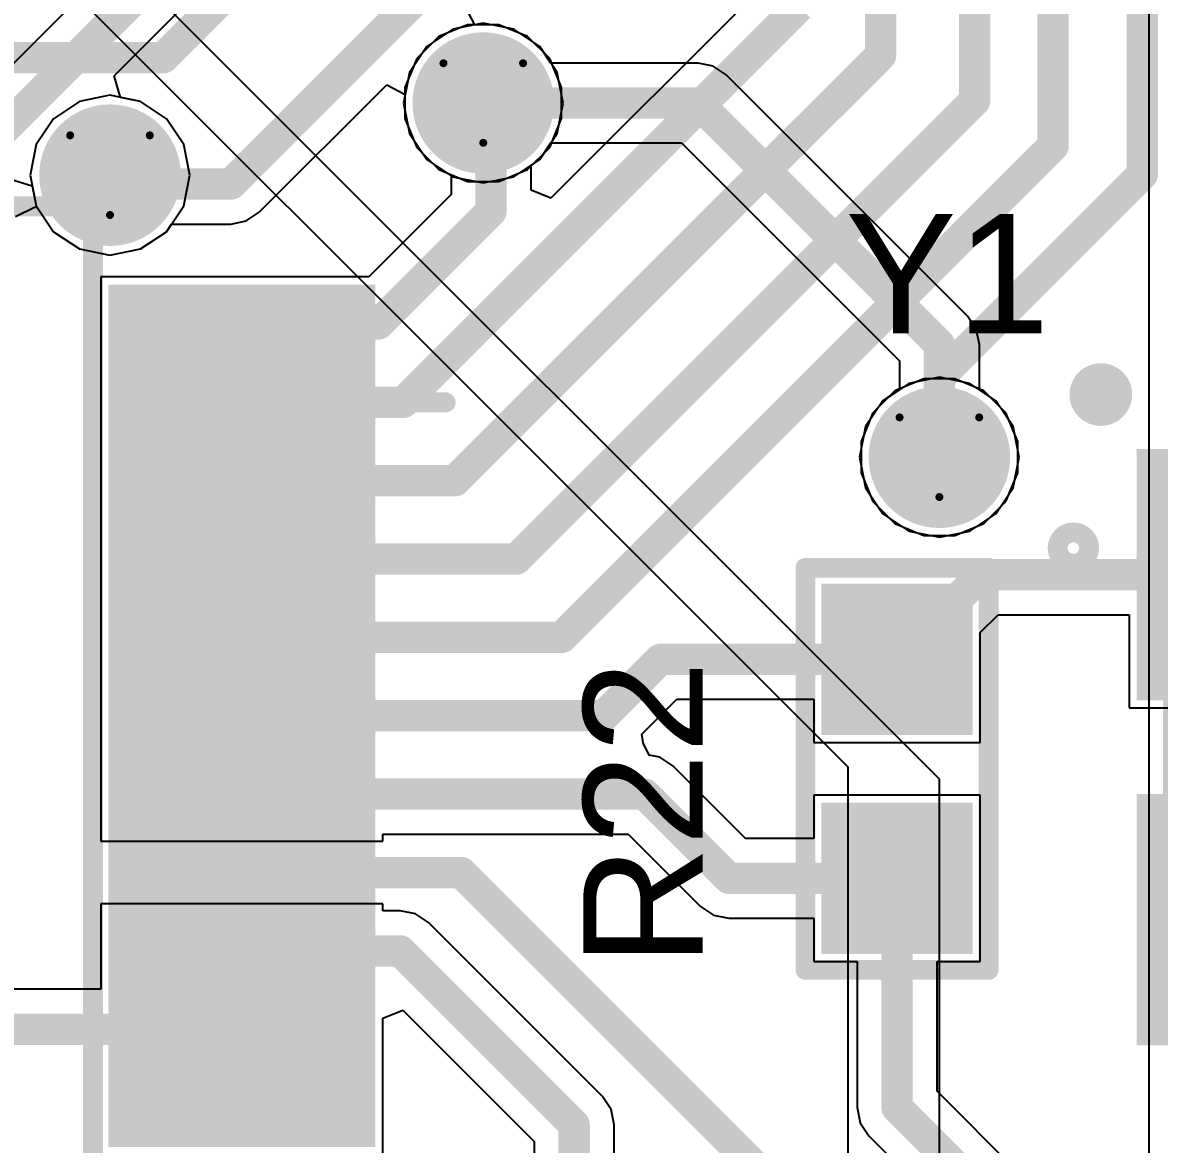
# Model space of a CAD drawing. Header units: inches. Extents: x 0 to 423, y -3 to 110.
# Drawn here: x 45.56 to 52.81, y 11.06 to 18.21 of the extents above; entities that cross this region are included whole.
import ezdxf

# ---------------------------------------------------------------- set-up
doc = ezdxf.new("R2010")
doc.units = ezdxf.units.IN
for name, color, linetype in [('Bottom Layer', 5, 'Continuous'), ('Bottom Solder', 6, 'Continuous'), ('Drill Drawing', 1, 'Continuous'), ('Mechanical 16', 56, 'Continuous'), ('Mechanical 6', 56, 'Continuous'), ('Mid Layer', 16, 'Continuous'), ('Mid Layer 2', 76, 'Continuous'), ('Top Layer', 1, 'Continuous'), ('Top Overlay', 2, 'Continuous'), ('Top Paste', 8, 'Continuous'), ('Top Solder', 216, 'Continuous'), ('Via Holes', 16, 'Continuous')]:
    doc.layers.add(name, color=color, linetype=linetype)
doc.styles.add('Arial', font='', dxfattribs={"height": 0.2})
doc.styles.get('Arial').set_extended_font_data('Arial')

# ---------------------------------------------------------------- blocks, each defined once
blk = doc.blocks.new('R_1608_123')
at = {"layer": 'Top Layer'}
for points in [[(-0.381, 0.381), (0.381, 0.381), (0.381, -0.381), (-0.381, -0.381)], [(1.016, 0.381), (1.778, 0.381), (1.778, -0.381), (1.016, -0.381)]]:
    blk.add_hatch(color=1, dxfattribs=at).paths.add_polyline_path(points)
at = {"layer": 'Top Paste'}
for points in [[(-0.381, 0.381), (0.381, 0.381), (0.381, -0.381), (-0.381, -0.381)], [(1.016, 0.381), (1.778, 0.381), (1.778, -0.381), (1.016, -0.381)]]:
    blk.add_hatch(color=8, dxfattribs=at).paths.add_polyline_path(points)
at = {"layer": 'Top Solder'}
for points in [[(-0.4826, 0.4826), (0.4826, 0.4826), (0.4826, -0.4826), (-0.4826, -0.4826)], [(0.9144, 0.4826), (1.8796, 0.4826), (1.8796, -0.4826), (0.9144, -0.4826)]]:
    blk.add_hatch(color=216, dxfattribs=at).paths.add_polyline_path(points)
at = {"layer": 'Top Overlay'}
for points in [[(1.9812, 0.5842, 0.127, 0.127, 0), (-0.5842, 0.5842, 0.127, 0.127, 0)], [(-0.5842, -0.5842, 0.127, 0.127, 0), (-0.5842, 0.5842, 0.127, 0.127, 0)], [(1.9812, -0.5842, 0.127, 0.127, 0), (1.9812, 0.5842, 0.127, 0.127, 0)], [(1.9812, -0.5842, 0.127, 0.127, 0), (-0.5842, -0.5842, 0.127, 0.127, 0)]]:
    blk.add_lwpolyline(points, format="xyseb", dxfattribs=at)
for points in [[(-0.61595, 0.5842, 0.0635, 0.0635, 1), (-0.55245, 0.5842, 0.0635, 0.0635, 1)], [(-0.61595, 0.5842, 0.0635, 0.0635, 1), (-0.55245, 0.5842, 0.0635, 0.0635, 1)], [(1.94945, 0.5842, 0.0635, 0.0635, 1), (2.01295, 0.5842, 0.0635, 0.0635, 1)], [(1.94945, 0.5842, 0.0635, 0.0635, 1), (2.01295, 0.5842, 0.0635, 0.0635, 1)], [(-0.61595, -0.5842, 0.0635, 0.0635, 1), (-0.55245, -0.5842, 0.0635, 0.0635, 1)], [(-0.61595, -0.5842, 0.0635, 0.0635, 1), (-0.55245, -0.5842, 0.0635, 0.0635, 1)], [(1.94945, -0.5842, 0.0635, 0.0635, 1), (2.01295, -0.5842, 0.0635, 0.0635, 1)], [(1.94945, -0.5842, 0.0635, 0.0635, 1), (2.01295, -0.5842, 0.0635, 0.0635, 1)]]:
    blk.add_lwpolyline(points, format="xyseb", close=True, dxfattribs=at)
blk = doc.blocks.new('W5500_131')
at = {"layer": 'Top Layer'}
for points in [[(5.200142, 2.600071), (3.700018, 2.600071), (3.700018, 2.900045), (5.200142, 2.900045)], [(5.200142, 2.099945), (3.700018, 2.099945), (3.700018, 2.399919), (5.200142, 2.399919)], [(5.200142, 1.600073), (3.700018, 1.600073), (3.700018, 1.900047), (5.200142, 1.900047)], [(5.200142, 1.099947), (3.700018, 1.099947), (3.700018, 1.399921), (5.200142, 1.399921)], [(5.200142, 0.600075), (3.700018, 0.600075), (3.700018, 0.900049), (5.200142, 0.900049)], [(5.200142, 0.099949), (3.700018, 0.099949), (3.700018, 0.399923), (5.200142, 0.399923)], [(5.200142, -0.399923), (3.700018, -0.399923), (3.700018, -0.099949), (5.200142, -0.099949)], [(5.200142, -0.900049), (3.700018, -0.900049), (3.700018, -0.600075), (5.200142, -0.600075)], [(5.200142, -1.399921), (3.700018, -1.399921), (3.700018, -1.099947), (5.200142, -1.099947)], [(5.200142, -1.900047), (3.700018, -1.900047), (3.700018, -1.600073), (5.200142, -1.600073)], [(5.200142, -2.399919), (3.700018, -2.399919), (3.700018, -2.099945), (5.200142, -2.099945)]]:
    blk.add_hatch(color=1, dxfattribs=at).paths.add_polyline_path(points)
at = {"layer": 'Top Paste'}
for points in [[(5.200142, 2.600071), (3.700018, 2.600071), (3.700018, 2.900045), (5.200142, 2.900045)], [(5.200142, 2.099945), (3.700018, 2.099945), (3.700018, 2.399919), (5.200142, 2.399919)], [(5.200142, 1.600073), (3.700018, 1.600073), (3.700018, 1.900047), (5.200142, 1.900047)], [(5.200142, 1.099947), (3.700018, 1.099947), (3.700018, 1.399921), (5.200142, 1.399921)], [(5.200142, 0.600075), (3.700018, 0.600075), (3.700018, 0.900049), (5.200142, 0.900049)], [(5.200142, 0.099949), (3.700018, 0.099949), (3.700018, 0.399923), (5.200142, 0.399923)], [(5.200142, -0.399923), (3.700018, -0.399923), (3.700018, -0.099949), (5.200142, -0.099949)], [(5.200142, -0.900049), (3.700018, -0.900049), (3.700018, -0.600075), (5.200142, -0.600075)], [(5.200142, -1.399921), (3.700018, -1.399921), (3.700018, -1.099947), (5.200142, -1.099947)], [(5.200142, -1.900047), (3.700018, -1.900047), (3.700018, -1.600073), (5.200142, -1.600073)], [(5.200142, -2.399919), (3.700018, -2.399919), (3.700018, -2.099945), (5.200142, -2.099945)]]:
    blk.add_hatch(color=8, dxfattribs=at).paths.add_polyline_path(points)
at = {"layer": 'Top Solder'}
for points in [[(5.301742, 2.498471), (3.598418, 2.498471), (3.598418, 3.001645), (5.301742, 3.001645)], [(5.301742, 1.998345), (3.598418, 1.998345), (3.598418, 2.501519), (5.301742, 2.501519)], [(5.301742, 1.498473), (3.598418, 1.498473), (3.598418, 2.001647), (5.301742, 2.001647)], [(5.301742, 0.998347), (3.598418, 0.998347), (3.598418, 1.501521), (5.301742, 1.501521)], [(5.301742, 0.498475), (3.598418, 0.498475), (3.598418, 1.001649), (5.301742, 1.001649)], [(5.301742, -0.001651), (3.598418, -0.001651), (3.598418, 0.501523), (5.301742, 0.501523)], [(5.301742, -0.501523), (3.598418, -0.501523), (3.598418, 0.001651), (5.301742, 0.001651)], [(5.301742, -1.001649), (3.598418, -1.001649), (3.598418, -0.498475), (5.301742, -0.498475)], [(5.301742, -1.501521), (3.598418, -1.501521), (3.598418, -0.998347), (5.301742, -0.998347)], [(5.301742, -2.001647), (3.598418, -2.001647), (3.598418, -1.498473), (5.301742, -1.498473)], [(5.301742, -2.501519), (3.598418, -2.501519), (3.598418, -1.998345), (5.301742, -1.998345)]]:
    blk.add_hatch(color=216, dxfattribs=at).paths.add_polyline_path(points)
at = {"layer": 'Mechanical 16'}
for points in [[(-3.50012, 3.50012, 0.127, 0.127, 0), (3.50012, 3.50012, 0.127, 0.127, 0)], [(3.50012, -3.50012, 0.127, 0.127, 0), (3.50012, 3.50012, 0.127, 0.127, 0)]]:
    blk.add_lwpolyline(points, format="xyseb", dxfattribs=at)
blk.add_lwpolyline([(3.46837, 3.50012, 0.0635, 0.0635, 1), (3.53187, 3.50012, 0.0635, 0.0635, 1)], format="xyseb", close=True, dxfattribs=at)
blk.add_lwpolyline([(3.46837, 3.50012, 0.0635, 0.0635, 1), (3.53187, 3.50012, 0.0635, 0.0635, 1)], format="xyseb", close=True, dxfattribs=at)
at = {"layer": 'Mechanical 6'}
for points in [[(5.500116, 2.249932, 0.127, 0.127, 0), (5.750052, 2.249932, 0.127, 0.127, 0)], [(5.500116, -0.249936, 0.127, 0.127, 0), (5.999988, -0.249936, 0.127, 0.127, 0)]]:
    blk.add_lwpolyline(points, format="xyseb", dxfattribs=at)
for points in [[(5.468366, 2.249932, 0.0635, 0.0635, 1), (5.531866, 2.249932, 0.0635, 0.0635, 1)], [(5.718302, 2.249932, 0.0635, 0.0635, 1), (5.781802, 2.249932, 0.0635, 0.0635, 1)], [(5.468366, -0.249936, 0.0635, 0.0635, 1), (5.531866, -0.249936, 0.0635, 0.0635, 1)], [(5.968238, -0.249936, 0.0635, 0.0635, 1), (6.031738, -0.249936, 0.0635, 0.0635, 1)]]:
    blk.add_lwpolyline(points, format="xyseb", close=True, dxfattribs=at)
blk = doc.blocks.new('XTAL3225_132')
at = {"layer": 'Top Layer'}
for points in [[(-1.800098, 1.400048), (-0.40005, 1.400048), (-0.40005, 0.200152), (-1.800098, 0.200152)], [(0.40005, 1.400048), (1.800098, 1.400048), (1.800098, 0.200152), (0.40005, 0.200152)], [(-1.800098, -0.200152), (-0.40005, -0.200152), (-0.40005, -1.400048), (-1.800098, -1.400048)], [(0.40005, -0.200152), (1.800098, -0.200152), (1.800098, -1.400048), (0.40005, -1.400048)]]:
    blk.add_hatch(color=1, dxfattribs=at).paths.add_polyline_path(points)
at = {"layer": 'Top Paste'}
for points in [[(-1.800098, 1.400048), (-0.40005, 1.400048), (-0.40005, 0.200152), (-1.800098, 0.200152)], [(0.40005, 1.400048), (1.800098, 1.400048), (1.800098, 0.200152), (0.40005, 0.200152)], [(-1.800098, -0.200152), (-0.40005, -0.200152), (-0.40005, -1.400048), (-1.800098, -1.400048)], [(0.40005, -0.200152), (1.800098, -0.200152), (1.800098, -1.400048), (0.40005, -1.400048)]]:
    blk.add_hatch(color=8, dxfattribs=at).paths.add_polyline_path(points)
at = {"layer": 'Top Solder'}
for points in [[(-1.901698, 1.501648), (-0.29845, 1.501648), (-0.29845, 0.098552), (-1.901698, 0.098552)], [(0.29845, 1.501648), (1.901698, 1.501648), (1.901698, 0.098552), (0.29845, 0.098552)], [(-1.901698, -0.098552), (-0.29845, -0.098552), (-0.29845, -1.501648), (-1.901698, -1.501648)], [(0.29845, -0.098552), (1.901698, -0.098552), (1.901698, -1.501648), (0.29845, -1.501648)]]:
    blk.add_hatch(color=216, dxfattribs=at).paths.add_polyline_path(points)
at = {"layer": 'Mechanical 16'}
for points in [[(1.599946, 1.27, 0.127, 0.127, 0), (-1.599946, 1.27, 0.127, 0.127, 0)], [(-1.599946, -1.27, 0.127, 0.127, 0), (-1.599946, 1.27, 0.127, 0.127, 0)], [(1.599946, -1.27, 0.127, 0.127, 0), (1.599946, 1.27, 0.127, 0.127, 0)], [(1.599946, -1.27, 0.127, 0.127, 0), (-1.599946, -1.27, 0.127, 0.127, 0)]]:
    blk.add_lwpolyline(points, format="xyseb", dxfattribs=at)
for points in [[(-1.631696, 1.27, 0.0635, 0.0635, 1), (-1.568196, 1.27, 0.0635, 0.0635, 1)], [(-1.631696, 1.27, 0.0635, 0.0635, 1), (-1.568196, 1.27, 0.0635, 0.0635, 1)], [(1.568196, 1.27, 0.0635, 0.0635, 1), (1.631696, 1.27, 0.0635, 0.0635, 1)], [(1.568196, 1.27, 0.0635, 0.0635, 1), (1.631696, 1.27, 0.0635, 0.0635, 1)], [(-1.631696, -1.27, 0.0635, 0.0635, 1), (-1.568196, -1.27, 0.0635, 0.0635, 1)], [(-1.631696, -1.27, 0.0635, 0.0635, 1), (-1.568196, -1.27, 0.0635, 0.0635, 1)], [(1.568196, -1.27, 0.0635, 0.0635, 1), (1.631696, -1.27, 0.0635, 0.0635, 1)], [(1.568196, -1.27, 0.0635, 0.0635, 1), (1.631696, -1.27, 0.0635, 0.0635, 1)], [(-1.169924, -1.905, 0.127, 0.127, 1), (-1.370076, -1.905, 0.127, 0.127, 1)], [(-1.401826, -1.905, 0.0635, 0.0635, 1), (-1.338326, -1.905, 0.0635, 0.0635, 1)], [(-1.201674, -1.905, 0.0635, 0.0635, 1), (-1.138174, -1.905, 0.0635, 0.0635, 1)]]:
    blk.add_lwpolyline(points, format="xyseb", close=True, dxfattribs=at)

msp = doc.modelspace()

# ---------------------------------------------------------------- hatches: boundary and pattern name
at = {"layer": 'Bottom Layer'}
h = msp.add_hatch(color=5, dxfattribs=at)
edge = h.paths.add_edge_path()
edge.add_arc((48.5, 17.7), 0.35, 0, 360)
h = msp.add_hatch(color=5, dxfattribs=at)
edge = h.paths.add_edge_path()
edge.add_arc((46.1186, 17.2397), 0.35, 0, 360)
h = msp.add_hatch(color=5, dxfattribs=at)
edge = h.paths.add_edge_path()
edge.add_arc((51.41, 15.44), 0.35, 0, 360)
at = {"layer": 'Bottom Solder'}
h = msp.add_hatch(color=6, dxfattribs=at)
edge = h.paths.add_edge_path()
edge.add_arc((48.5, 17.7), 0.4516, 0, 360)
h = msp.add_hatch(color=6, dxfattribs=at)
edge = h.paths.add_edge_path()
edge.add_arc((46.1186, 17.2397), 0.4516, 0, 360)
h = msp.add_hatch(color=6, dxfattribs=at)
edge = h.paths.add_edge_path()
edge.add_arc((51.41, 15.44), 0.4516, 0, 360)
at = {"layer": 'Mid Layer'}
h = msp.add_hatch(color=16, dxfattribs=at)
edge = h.paths.add_edge_path()
edge.add_arc((48.5, 17.7), 0.35, 0, 360)
h = msp.add_hatch(color=16, dxfattribs=at)
edge = h.paths.add_edge_path()
edge.add_arc((46.1186, 17.2397), 0.35, 0, 360)
h = msp.add_hatch(color=16, dxfattribs=at)
edge = h.paths.add_edge_path()
edge.add_arc((51.41, 15.44), 0.35, 0, 360)
at = {"layer": 'Mid Layer 2'}
h = msp.add_hatch(color=76, dxfattribs=at)
edge = h.paths.add_edge_path()
edge.add_arc((48.5, 17.7), 0.35, 0, 360)
h = msp.add_hatch(color=76, dxfattribs=at)
edge = h.paths.add_edge_path()
edge.add_arc((46.1186, 17.2397), 0.35, 0, 360)
h = msp.add_hatch(color=76, dxfattribs=at)
edge = h.paths.add_edge_path()
edge.add_arc((51.41, 15.44), 0.35, 0, 360)
at = {"layer": 'Top Layer'}
h = msp.add_hatch(color=1, dxfattribs=at)
edge = h.paths.add_edge_path()
edge.add_arc((48.5, 17.7), 0.35, 0, 360)
h = msp.add_hatch(color=1, dxfattribs=at)
edge = h.paths.add_edge_path()
edge.add_arc((46.1186, 17.2397), 0.35, 0, 360)
h = msp.add_hatch(color=1, dxfattribs=at)
edge = h.paths.add_edge_path()
edge.add_arc((51.41, 15.44), 0.35, 0, 360)
at = {"layer": 'Top Solder'}
h = msp.add_hatch(color=216, dxfattribs=at)
edge = h.paths.add_edge_path()
edge.add_arc((48.5, 17.7), 0.4516, 0, 360)
h = msp.add_hatch(color=216, dxfattribs=at)
edge = h.paths.add_edge_path()
edge.add_arc((46.1186, 17.2397), 0.4516, 0, 360)
h = msp.add_hatch(color=216, dxfattribs=at)
edge = h.paths.add_edge_path()
edge.add_arc((51.41, 15.44), 0.4516, 0, 360)
at = {"layer": 'Via Holes'}
h = msp.add_hatch(color=7, dxfattribs=at)
edge = h.paths.add_edge_path()
edge.add_arc((48.5, 17.7), 0.25, 0, 360)
h = msp.add_hatch(color=7, dxfattribs=at)
edge = h.paths.add_edge_path()
edge.add_arc((46.1186, 17.2397), 0.25, 0, 360)
h = msp.add_hatch(color=7, dxfattribs=at)
edge = h.paths.add_edge_path()
edge.add_arc((51.41, 15.44), 0.25, 0, 360)

# ---------------------------------------------------------------- linework, layer by layer
at = {"layer": 'Bottom Layer'}
for p, q in [((52.7459, 24.3169), (52.7459, 5.4954)), ((51.575, 24.0255), (44.2445, 16.695)), ((46.1444, 17.8739), (52.0101, 23.7397)), ((48.5, 18.2098), (48.3049, 18.171)), ((48.6951, 18.171), (48.5, 18.2098)), ((48.3049, 18.171), (48.1395, 18.0605)), ((48.8605, 18.0605), (48.6951, 18.171)), ((48.1395, 18.0605), (48.029, 17.8951)), ((48.931, 17.9549), (48.8605, 18.0605)), ((49.87, 17.9549), (48.931, 17.9549)), ((49.9675, 17.9355), (49.87, 17.9549)), ((50.0502, 17.8802), (49.9675, 17.9355)), ((46.1862, 17.7361), (46.1444, 17.8739)), ((48.029, 17.8951), (47.9902, 17.7)), ((51.5902, 16.3402), (50.0502, 17.8802)), ((46.3137, 17.7107), (46.1862, 17.7361)), ((46.4791, 17.6002), (46.3137, 17.7107)), ((47.9902, 17.7), (48.029, 17.5049)), ((46.5896, 17.4348), (46.4791, 17.6002)), ((48.029, 17.5049), (48.1395, 17.3395)), ((46.6284, 17.2397), (46.5896, 17.4348)), ((48.8605, 17.3395), (48.931, 17.4451)), ((48.931, 17.4451), (49.7644, 17.4451)), ((49.7644, 17.4451), (51.1551, 16.0544)), ((48.1395, 17.3395), (48.3049, 17.229)), ((48.6951, 17.229), (48.8605, 17.3395)), ((45.4844, 17.214), (45.6222, 17.1722)), ((46.5896, 17.0446), (46.6284, 17.2397)), ((48.3049, 17.229), (48.5, 17.1902)), ((48.5, 17.1902), (48.6951, 17.229)), ((45.6222, 17.1722), (45.6476, 17.0446)), ((45.6476, 17.0446), (45.7581, 16.8792)), ((46.4791, 16.8792), (46.5896, 17.0446)), ((45.7581, 16.8792), (45.9235, 16.7687)), ((46.3137, 16.7687), (46.4791, 16.8792)), ((45.9235, 16.7687), (46.1186, 16.7299)), ((46.1186, 16.7299), (46.3137, 16.7687)), ((51.6455, 16.2575), (51.5902, 16.3402)), ((51.6649, 16.16), (51.6455, 16.2575)), ((51.6649, 15.871), (51.6649, 16.16)), ((51.1551, 16.0544), (51.1551, 15.871)), ((51.1551, 15.871), (51.0495, 15.8005)), ((51.7705, 15.8005), (51.6649, 15.871)), ((51.0495, 15.8005), (50.939, 15.6351)), ((51.881, 15.6351), (51.7705, 15.8005)), ((50.939, 15.6351), (50.9002, 15.44)), ((51.9198, 15.44), (51.881, 15.6351)), ((50.9002, 15.44), (50.939, 15.2449)), ((51.881, 15.2449), (51.9198, 15.44)), ((50.939, 15.2449), (51.0495, 15.0795)), ((51.7705, 15.0795), (51.881, 15.2449)), ((51.0495, 15.0795), (51.2149, 14.969)), ((51.6051, 14.969), (51.7705, 15.0795)), ((51.2149, 14.969), (51.41, 14.9302)), ((51.41, 14.9302), (51.6051, 14.969))]:
    msp.add_line(p, q, dxfattribs=at)
for points in [[(44.12, 16.21, 0.2, 0.2, 0), (51.8299, 23.9199, 0.2, 0.2, 0)], [(48.5, 17.7, 0.2, 0.2, 0), (49.87, 17.7, 0.2, 0.2, 0)], [(49.87, 17.7, 0.2, 0.2, 0), (51.41, 16.16, 0.2, 0.2, 0)], [(51.41, 15.44, 0.2, 0.2, 0), (51.41, 16.16, 0.2, 0.2, 0)]]:
    msp.add_lwpolyline(points, format="xyseb", dxfattribs=at)
for points in [[(48.45, 17.7, 0.1, 0.1, 1), (48.55, 17.7, 0.1, 0.1, 1)], [(49.82, 17.7, 0.1, 0.1, 1), (49.92, 17.7, 0.1, 0.1, 1)], [(49.82, 17.7, 0.1, 0.1, 1), (49.92, 17.7, 0.1, 0.1, 1)], [(51.36, 16.16, 0.1, 0.1, 1), (51.46, 16.16, 0.1, 0.1, 1)], [(51.36, 16.16, 0.1, 0.1, 1), (51.46, 16.16, 0.1, 0.1, 1)], [(51.36, 15.44, 0.1, 0.1, 1), (51.46, 15.44, 0.1, 0.1, 1)]]:
    msp.add_lwpolyline(points, format="xyseb", close=True, dxfattribs=at)
at = {"layer": 'Drill Drawing'}
for points in [[(48.246, 17.954, 0.0508, 0.0508, 0), (48.754, 17.954, 0.0508, 0.0508, 0)], [(48.246, 17.954, 0.0508, 0.0508, 0), (48.5, 17.446, 0.0508, 0.0508, 0)], [(48.5, 17.446, 0.0508, 0.0508, 0), (48.754, 17.954, 0.0508, 0.0508, 0)], [(45.8646, 17.4937, 0.0508, 0.0508, 0), (46.3726, 17.4937, 0.0508, 0.0508, 0)], [(45.8646, 17.4937, 0.0508, 0.0508, 0), (46.1186, 16.9857, 0.0508, 0.0508, 0)], [(46.1186, 16.9857, 0.0508, 0.0508, 0), (46.3726, 17.4937, 0.0508, 0.0508, 0)], [(51.156, 15.694, 0.0508, 0.0508, 0), (51.664, 15.694, 0.0508, 0.0508, 0)], [(51.156, 15.694, 0.0508, 0.0508, 0), (51.41, 15.186, 0.0508, 0.0508, 0)], [(51.41, 15.186, 0.0508, 0.0508, 0), (51.664, 15.694, 0.0508, 0.0508, 0)]]:
    msp.add_lwpolyline(points, format="xyseb", dxfattribs=at)
for points in [[(48.2333, 17.954, 0.0254, 0.0254, 1), (48.2587, 17.954, 0.0254, 0.0254, 1)], [(48.2333, 17.954, 0.0254, 0.0254, 1), (48.2587, 17.954, 0.0254, 0.0254, 1)], [(48.7413, 17.954, 0.0254, 0.0254, 1), (48.7667, 17.954, 0.0254, 0.0254, 1)], [(48.7413, 17.954, 0.0254, 0.0254, 1), (48.7667, 17.954, 0.0254, 0.0254, 1)], [(45.8519, 17.4937, 0.0254, 0.0254, 1), (45.8773, 17.4937, 0.0254, 0.0254, 1)], [(45.8519, 17.4937, 0.0254, 0.0254, 1), (45.8773, 17.4937, 0.0254, 0.0254, 1)], [(46.3599, 17.4937, 0.0254, 0.0254, 1), (46.3853, 17.4937, 0.0254, 0.0254, 1)], [(46.3599, 17.4937, 0.0254, 0.0254, 1), (46.3853, 17.4937, 0.0254, 0.0254, 1)], [(48.4873, 17.446, 0.0254, 0.0254, 1), (48.5127, 17.446, 0.0254, 0.0254, 1)], [(48.4873, 17.446, 0.0254, 0.0254, 1), (48.5127, 17.446, 0.0254, 0.0254, 1)], [(46.1059, 16.9857, 0.0254, 0.0254, 1), (46.1313, 16.9857, 0.0254, 0.0254, 1)], [(46.1059, 16.9857, 0.0254, 0.0254, 1), (46.1313, 16.9857, 0.0254, 0.0254, 1)], [(51.1433, 15.694, 0.0254, 0.0254, 1), (51.1687, 15.694, 0.0254, 0.0254, 1)], [(51.1433, 15.694, 0.0254, 0.0254, 1), (51.1687, 15.694, 0.0254, 0.0254, 1)], [(51.6513, 15.694, 0.0254, 0.0254, 1), (51.6767, 15.694, 0.0254, 0.0254, 1)], [(51.6513, 15.694, 0.0254, 0.0254, 1), (51.6767, 15.694, 0.0254, 0.0254, 1)], [(51.3973, 15.186, 0.0254, 0.0254, 1), (51.4227, 15.186, 0.0254, 0.0254, 1)], [(51.3973, 15.186, 0.0254, 0.0254, 1), (51.4227, 15.186, 0.0254, 0.0254, 1)]]:
    msp.add_lwpolyline(points, format="xyseb", close=True, dxfattribs=at)
at = {"layer": 'Mid Layer'}
for p, q in [((48.5, 18.2098), (48.3049, 18.171)), ((48.6951, 18.171), (48.5, 18.2098)), ((48.3049, 18.171), (48.1395, 18.0605)), ((48.8605, 18.0605), (48.6951, 18.171)), ((48.1395, 18.0605), (48.029, 17.8951)), ((48.971, 17.8951), (48.8605, 18.0605)), ((48.029, 17.8951), (47.9902, 17.7)), ((49.0098, 17.7), (48.971, 17.8951)), ((45.9235, 17.7107), (45.7581, 17.6002)), ((46.1186, 17.7495), (45.9235, 17.7107)), ((46.3137, 17.7107), (46.1186, 17.7495)), ((46.4791, 17.6002), (46.3137, 17.7107)), ((47.9902, 17.7), (48.029, 17.5049)), ((48.971, 17.5049), (49.0098, 17.7)), ((45.7581, 17.6002), (45.6476, 17.4348)), ((46.5896, 17.4348), (46.4791, 17.6002)), ((48.029, 17.5049), (48.1395, 17.3395)), ((48.8605, 17.3395), (48.971, 17.5049)), ((45.6476, 17.4348), (45.6088, 17.2397)), ((46.6284, 17.2397), (46.5896, 17.4348)), ((48.1395, 17.3395), (48.3049, 17.229)), ((48.6951, 17.229), (48.8605, 17.3395)), ((45.6088, 17.2397), (45.6476, 17.0446)), ((46.5896, 17.0446), (46.6284, 17.2397)), ((48.3049, 17.229), (48.5, 17.1902)), ((48.5, 17.1902), (48.6951, 17.229)), ((45.6476, 17.0446), (45.7581, 16.8792)), ((46.4791, 16.8792), (46.5896, 17.0446)), ((45.7581, 16.8792), (45.9235, 16.7687)), ((46.3137, 16.7687), (46.4791, 16.8792)), ((45.9235, 16.7687), (46.1186, 16.7299)), ((46.1186, 16.7299), (46.3137, 16.7687)), ((51.2149, 15.911), (51.0495, 15.8005)), ((51.41, 15.9498), (51.2149, 15.911)), ((51.6051, 15.911), (51.41, 15.9498)), ((51.7705, 15.8005), (51.6051, 15.911)), ((51.0495, 15.8005), (50.939, 15.6351)), ((51.881, 15.6351), (51.7705, 15.8005)), ((50.939, 15.6351), (50.9002, 15.44)), ((51.9198, 15.44), (51.881, 15.6351)), ((50.9002, 15.44), (50.939, 15.2449)), ((51.881, 15.2449), (51.9198, 15.44)), ((50.939, 15.2449), (51.0495, 15.0795)), ((51.7705, 15.0795), (51.881, 15.2449)), ((51.0495, 15.0795), (51.2149, 14.969)), ((51.6051, 14.969), (51.7705, 15.0795)), ((51.2149, 14.969), (51.41, 14.9302)), ((51.41, 14.9302), (51.6051, 14.969))]:
    msp.add_line(p, q, dxfattribs=at)
at = {"layer": 'Mid Layer 2'}
for p, q in [((42.6213, 21.6685), (48.5908, 15.699)), ((51.41, 13.3854), (43.2526, 21.5428)), ((48.4005, 18.2), (48.2168, 18.1239)), ((48.5995, 18.2), (48.4005, 18.2)), ((48.7832, 18.1239), (48.5995, 18.2)), ((48.2168, 18.1239), (48.0761, 17.9832)), ((48.9239, 17.9832), (48.7832, 18.1239)), ((48.0761, 17.9832), (48, 17.7995)), ((49, 17.7995), (48.9239, 17.9832)), ((48, 17.7995), (48, 17.6005)), ((49, 17.6005), (49, 17.7995)), ((48, 17.6005), (48.0761, 17.4168)), ((48.9239, 17.4168), (49, 17.6005)), ((48.0761, 17.4168), (48.2168, 17.2761)), ((48.7832, 17.2761), (48.9239, 17.4168)), ((48.2168, 17.2761), (48.4005, 17.2)), ((48.5995, 17.2), (48.7832, 17.2761)), ((48.4005, 17.2), (48.5995, 17.2)), ((51.3105, 15.94), (51.1268, 15.8639)), ((51.5095, 15.94), (51.3105, 15.94)), ((51.6932, 15.8639), (51.5095, 15.94)), ((51.1268, 15.8639), (50.9861, 15.7232)), ((51.8339, 15.7232), (51.6932, 15.8639)), ((48.5908, 15.699), (50.8254, 13.4644)), ((50.9861, 15.7232), (50.91, 15.5395)), ((51.91, 15.5395), (51.8339, 15.7232)), ((50.91, 15.5395), (50.91, 15.3405)), ((51.91, 15.3405), (51.91, 15.5395)), ((50.91, 15.3405), (50.9861, 15.1568)), ((51.8339, 15.1568), (51.91, 15.3405)), ((50.9861, 15.1568), (51.1268, 15.0161)), ((51.6932, 15.0161), (51.8339, 15.1568)), ((51.1268, 15.0161), (51.3105, 14.94)), ((51.5095, 14.94), (51.6932, 15.0161)), ((51.3105, 14.94), (51.5095, 14.94)), ((50.8254, 13.4644), (50.8254, 4.5974)), ((51.41, 4.8764), (51.41, 13.3854))]:
    msp.add_line(p, q, dxfattribs=at)
at = {"layer": 'Top Layer'}
for p, q in [((50.2602, 18.4207), (48.9319, 17.0924)), ((48.4462, 18.1991), (48.3836, 18.3161)), ((48.5, 18.2098), (48.4462, 18.1991)), ((48.6951, 18.171), (48.5, 18.2098)), ((48.8605, 18.0605), (48.6951, 18.171)), ((48.971, 17.8951), (48.8605, 18.0605)), ((49.0098, 17.7), (48.971, 17.8951)), ((47.0702, 17.0028), (47.8839, 17.8164)), ((47.8839, 17.8164), (48.0009, 17.7538)), ((48.0009, 17.7538), (47.9902, 17.7)), ((47.9902, 17.7), (48.029, 17.5049)), ((48.971, 17.5049), (49.0098, 17.7)), ((48.029, 17.5049), (48.1395, 17.3395)), ((48.8605, 17.3395), (48.971, 17.5049)), ((48.1395, 17.3395), (48.2951, 17.2356)), ((48.8049, 17.3024), (48.8605, 17.3395)), ((48.8049, 17.145), (48.8049, 17.3024)), ((48.2951, 17.2356), (48.2951, 17.1156)), ((48.2951, 17.1156), (47.7696, 16.59)), ((48.9319, 17.0924), (48.8049, 17.145)), ((45.515, 16.9761), (45.642, 17.0374)), ((45.642, 17.0374), (45.6604, 17.0256)), ((45.6604, 17.0256), (45.7581, 16.8792)), ((46.9875, 16.9475), (47.0702, 17.0028)), ((46.4791, 16.8792), (46.5117, 16.9281)), ((46.5117, 16.9281), (46.89, 16.9281)), ((46.89, 16.9281), (46.9875, 16.9475)), ((45.7581, 16.8792), (45.9235, 16.7687)), ((46.3137, 16.7687), (46.4791, 16.8792)), ((45.9235, 16.7687), (46.1186, 16.7299)), ((46.1186, 16.7299), (46.3137, 16.7687)), ((47.7696, 16.59), (46.06, 16.59)), ((46.06, 16.59), (46.06, 15.9901)), ((46.06, 15.9901), (46.06, 14.9901)), ((46.06, 14.9901), (46.06, 13.9901)), ((51.671, 14.3205), (51.7857, 14.4352)), ((51.7857, 14.4352), (52.62, 14.4352)), ((52.62, 14.4352), (52.62, 13.84)), ((51.671, 13.619), (51.671, 14.3205)), ((46.06, 13.9901), (46.06, 12.9901)), ((49.5124, 13.672), (49.7356, 13.8951)), ((49.7356, 13.8951), (50.609, 13.8951)), ((50.609, 13.8951), (50.609, 13.619)), ((52.62, 13.84), (54.1199, 13.84)), ((49.5201, 13.6165), (49.5124, 13.672)), ((49.5592, 13.5391), (49.5201, 13.6165)), ((50.609, 13.619), (51.671, 13.619)), ((49.6275, 13.5256), (49.5592, 13.5391)), ((49.7102, 13.4703), (49.6275, 13.5256)), ((50.1726, 13.0079), (49.7102, 13.4703)), ((51.671, 13.284), (50.609, 13.284)), ((50.609, 13.284), (50.609, 13.0079)), ((51.671, 12.222), (51.671, 13.284)), ((46.06, 12.9901), (47.8601, 12.9901)), ((47.8601, 12.9901), (47.8601, 13.0352)), ((47.8601, 13.0352), (49.4244, 13.0352)), ((49.4244, 13.0352), (49.8868, 12.5728)), ((50.609, 13.0079), (50.1726, 13.0079)), ((47.8601, 12.5901), (46.06, 12.5901)), ((46.06, 12.5901), (46.06, 12.0448)), ((47.8601, 12.545), (47.8601, 12.5901)), ((47.9699, 12.545), (47.8601, 12.545)), ((48.0675, 12.5256), (47.9699, 12.545)), ((49.8868, 12.5728), (49.9695, 12.5175)), ((48.1502, 12.4703), (48.0675, 12.5256)), ((49.9695, 12.5175), (50.067, 12.4981)), ((50.067, 12.4981), (50.609, 12.4981)), ((50.609, 12.4981), (50.609, 12.222)), ((49.2602, 11.3602), (48.1502, 12.4703)), ((50.609, 12.222), (50.8851, 12.222)), ((50.8851, 12.222), (50.8851, 11.29)), ((51.3949, 11.3956), (51.3949, 12.222)), ((51.3949, 12.222), (51.671, 12.222)), ((46.06, 12.0448), (40.5399, 12.0448)), ((47.8601, 11.8598), (47.9871, 11.9124)), ((47.9871, 11.9124), (48.8251, 11.0744)), ((47.8601, 10.9901), (47.8601, 11.8598)), ((52.9356, 9.8549), (51.3949, 11.3956)), ((49.3155, 11.2775), (49.2602, 11.3602)), ((49.3349, 11.18), (49.3155, 11.2775)), ((50.8851, 11.29), (50.9045, 11.1924)), ((49.3349, 10.5443), (49.3349, 11.18)), ((50.9045, 11.1924), (50.9598, 11.1098)), ((50.9598, 11.1098), (52.6498, 9.4198)), ((48.8251, 11.0744), (48.8251, 10.5577))]:
    msp.add_line(p, q, dxfattribs=at)
for points in [[(52.7051, 17.2451, 0.2, 0.2, 0), (52.7051, 42.2204, 0.2, 0.2, 0)], [(52.1351, 17.4251, 0.2, 0.2, 0), (52.1351, 42.1335, 0.2, 0.2, 0)], [(51.6351, 17.7151, 0.2, 0.2, 0), (51.6351, 36.8014, 0.2, 0.2, 0)], [(51.0351, 18.0051, 0.2, 0.2, 0), (51.0351, 36.6649, 0.2, 0.2, 0)], [(46.4601, 17.9901, 0.2, 0.2, 0), (48.27, 19.8, 0.2, 0.2, 0)], [(46.89, 17.183, 0.2, 0.2, 0), (49.2699, 19.5629, 0.2, 0.2, 0)], [(47.9899, 15.7899, 0.2, 0.2, 0), (50.5151, 18.3151, 0.2, 0.2, 0)], [(45.2601, 17.9901, 0.2, 0.2, 0), (46.4601, 17.9901, 0.2, 0.2, 0)], [(48.3201, 15.2901, 0.2, 0.2, 0), (51.0351, 18.0051, 0.2, 0.2, 0)], [(48.5, 17.7, 0.2, 0.2, 0), (48.55, 17.65, 0.2, 0.2, 0)], [(48.7099, 14.7899, 0.2, 0.2, 0), (51.6351, 17.7151, 0.2, 0.2, 0)], [(48.55, 17.01, 0.2, 0.2, 0), (48.55, 17.65, 0.2, 0.2, 0)], [(49.0001, 14.2901, 0.2, 0.2, 0), (52.1351, 17.4251, 0.2, 0.2, 0)], [(51.41, 15.95, 0.2, 0.2, 0), (52.7051, 17.2451, 0.2, 0.2, 0)], [(46.08, 17.183, 0.2, 0.2, 0), (46.89, 17.183, 0.2, 0.2, 0)], [(47.8301, 16.2901, 0.2, 0.2, 0), (48.55, 17.01, 0.2, 0.2, 0)], [(46.9601, 16.2901, 0.2, 0.2, 0), (47.8301, 16.2901, 0.2, 0.2, 0)], [(51.41, 15.44, 0.2, 0.2, 0), (51.41, 15.95, 0.2, 0.2, 0)], [(46.9601, 15.7899, 0.2, 0.2, 0), (47.9899, 15.7899, 0.2, 0.2, 0)], [(46.9601, 15.2901, 0.2, 0.2, 0), (48.3201, 15.2901, 0.2, 0.2, 0)], [(46.9601, 14.7899, 0.2, 0.2, 0), (48.7099, 14.7899, 0.2, 0.2, 0)], [(51.14, 14.15, 0.2, 0.2, 0), (51.6801, 14.6901, 0.2, 0.2, 0)], [(51.6801, 14.6901, 0.2, 0.2, 0), (53.3699, 14.6901, 0.2, 0.2, 0)], [(46.9601, 14.2901, 0.2, 0.2, 0), (49.0001, 14.2901, 0.2, 0.2, 0)], [(49.2699, 13.7899, 0.2, 0.2, 0), (49.63, 14.15, 0.2, 0.2, 0)], [(49.63, 14.15, 0.2, 0.2, 0), (51.14, 14.15, 0.2, 0.2, 0)], [(46.9601, 13.7899, 0.2, 0.2, 0), (49.2699, 13.7899, 0.2, 0.2, 0)], [(46.9601, 13.2901, 0.2, 0.2, 0), (49.5299, 13.2901, 0.2, 0.2, 0)], [(49.5299, 13.2901, 0.2, 0.2, 0), (50.067, 12.753, 0.2, 0.2, 0)], [(46.9601, 12.7899, 0.2, 0.2, 0), (48.36, 12.7899, 0.2, 0.2, 0)], [(48.36, 12.7899, 0.2, 0.2, 0), (53.5199, 7.63, 0.2, 0.2, 0)], [(50.067, 12.753, 0.2, 0.2, 0), (51.14, 12.753, 0.2, 0.2, 0)], [(51.14, 11.29, 0.2, 0.2, 0), (51.14, 12.753, 0.2, 0.2, 0)], [(46.9601, 12.2901, 0.2, 0.2, 0), (47.9699, 12.2901, 0.2, 0.2, 0)], [(47.9699, 12.2901, 0.2, 0.2, 0), (49.08, 11.18, 0.2, 0.2, 0)], [(40.5399, 11.7899, 0.2, 0.2, 0), (46.9601, 11.7899, 0.2, 0.2, 0)], [(51.14, 11.29, 0.2, 0.2, 0), (52.83, 9.6, 0.2, 0.2, 0)], [(49.08, 10.13, 0.2, 0.2, 0), (49.08, 11.18, 0.2, 0.2, 0)]]:
    msp.add_lwpolyline(points, format="xyseb", dxfattribs=at)
for points in [[(46.4101, 17.9901, 0.1, 0.1, 1), (46.5101, 17.9901, 0.1, 0.1, 1)], [(46.4101, 17.9901, 0.1, 0.1, 1), (46.5101, 17.9901, 0.1, 0.1, 1)], [(50.9851, 18.0051, 0.1, 0.1, 1), (51.0851, 18.0051, 0.1, 0.1, 1)], [(50.9851, 18.0051, 0.1, 0.1, 1), (51.0851, 18.0051, 0.1, 0.1, 1)], [(48.45, 17.7, 0.1, 0.1, 1), (48.55, 17.7, 0.1, 0.1, 1)], [(51.5851, 17.7151, 0.1, 0.1, 1), (51.6851, 17.7151, 0.1, 0.1, 1)], [(51.5851, 17.7151, 0.1, 0.1, 1), (51.6851, 17.7151, 0.1, 0.1, 1)], [(48.5, 17.65, 0.1, 0.1, 1), (48.6, 17.65, 0.1, 0.1, 1)], [(48.5, 17.65, 0.1, 0.1, 1), (48.6, 17.65, 0.1, 0.1, 1)], [(52.0851, 17.4251, 0.1, 0.1, 1), (52.1851, 17.4251, 0.1, 0.1, 1)], [(52.0851, 17.4251, 0.1, 0.1, 1), (52.1851, 17.4251, 0.1, 0.1, 1)], [(52.6551, 17.2451, 0.1, 0.1, 1), (52.7551, 17.2451, 0.1, 0.1, 1)], [(52.6551, 17.2451, 0.1, 0.1, 1), (52.7551, 17.2451, 0.1, 0.1, 1)], [(46.03, 17.183, 0.1, 0.1, 1), (46.13, 17.183, 0.1, 0.1, 1)], [(46.84, 17.183, 0.1, 0.1, 1), (46.94, 17.183, 0.1, 0.1, 1)], [(46.84, 17.183, 0.1, 0.1, 1), (46.94, 17.183, 0.1, 0.1, 1)], [(48.5, 17.01, 0.1, 0.1, 1), (48.6, 17.01, 0.1, 0.1, 1)], [(48.5, 17.01, 0.1, 0.1, 1), (48.6, 17.01, 0.1, 0.1, 1)], [(46.9101, 16.2901, 0.1, 0.1, 1), (47.0101, 16.2901, 0.1, 0.1, 1)], [(47.7801, 16.2901, 0.1, 0.1, 1), (47.8801, 16.2901, 0.1, 0.1, 1)], [(47.7801, 16.2901, 0.1, 0.1, 1), (47.8801, 16.2901, 0.1, 0.1, 1)], [(51.36, 15.95, 0.1, 0.1, 1), (51.46, 15.95, 0.1, 0.1, 1)], [(51.36, 15.95, 0.1, 0.1, 1), (51.46, 15.95, 0.1, 0.1, 1)], [(46.9101, 15.7899, 0.1, 0.1, 1), (47.0101, 15.7899, 0.1, 0.1, 1)], [(47.9399, 15.7899, 0.1, 0.1, 1), (48.0399, 15.7899, 0.1, 0.1, 1)], [(47.9399, 15.7899, 0.1, 0.1, 1), (48.0399, 15.7899, 0.1, 0.1, 1)], [(51.36, 15.44, 0.1, 0.1, 1), (51.46, 15.44, 0.1, 0.1, 1)], [(46.9101, 15.2901, 0.1, 0.1, 1), (47.0101, 15.2901, 0.1, 0.1, 1)], [(48.2701, 15.2901, 0.1, 0.1, 1), (48.3701, 15.2901, 0.1, 0.1, 1)], [(48.2701, 15.2901, 0.1, 0.1, 1), (48.3701, 15.2901, 0.1, 0.1, 1)], [(46.9101, 14.7899, 0.1, 0.1, 1), (47.0101, 14.7899, 0.1, 0.1, 1)], [(48.6599, 14.7899, 0.1, 0.1, 1), (48.7599, 14.7899, 0.1, 0.1, 1)], [(48.6599, 14.7899, 0.1, 0.1, 1), (48.7599, 14.7899, 0.1, 0.1, 1)], [(51.6301, 14.6901, 0.1, 0.1, 1), (51.7301, 14.6901, 0.1, 0.1, 1)], [(51.6301, 14.6901, 0.1, 0.1, 1), (51.7301, 14.6901, 0.1, 0.1, 1)], [(46.9101, 14.2901, 0.1, 0.1, 1), (47.0101, 14.2901, 0.1, 0.1, 1)], [(48.9501, 14.2901, 0.1, 0.1, 1), (49.0501, 14.2901, 0.1, 0.1, 1)], [(48.9501, 14.2901, 0.1, 0.1, 1), (49.0501, 14.2901, 0.1, 0.1, 1)], [(49.58, 14.15, 0.1, 0.1, 1), (49.68, 14.15, 0.1, 0.1, 1)], [(49.58, 14.15, 0.1, 0.1, 1), (49.68, 14.15, 0.1, 0.1, 1)], [(51.09, 14.15, 0.1, 0.1, 1), (51.19, 14.15, 0.1, 0.1, 1)], [(51.09, 14.15, 0.1, 0.1, 1), (51.19, 14.15, 0.1, 0.1, 1)], [(46.9101, 13.7899, 0.1, 0.1, 1), (47.0101, 13.7899, 0.1, 0.1, 1)], [(49.2199, 13.7899, 0.1, 0.1, 1), (49.3199, 13.7899, 0.1, 0.1, 1)], [(49.2199, 13.7899, 0.1, 0.1, 1), (49.3199, 13.7899, 0.1, 0.1, 1)], [(46.9101, 13.2901, 0.1, 0.1, 1), (47.0101, 13.2901, 0.1, 0.1, 1)], [(49.4799, 13.2901, 0.1, 0.1, 1), (49.5799, 13.2901, 0.1, 0.1, 1)], [(49.4799, 13.2901, 0.1, 0.1, 1), (49.5799, 13.2901, 0.1, 0.1, 1)], [(46.9101, 12.7899, 0.1, 0.1, 1), (47.0101, 12.7899, 0.1, 0.1, 1)], [(48.31, 12.7899, 0.1, 0.1, 1), (48.41, 12.7899, 0.1, 0.1, 1)], [(48.31, 12.7899, 0.1, 0.1, 1), (48.41, 12.7899, 0.1, 0.1, 1)], [(50.017, 12.753, 0.1, 0.1, 1), (50.117, 12.753, 0.1, 0.1, 1)], [(50.017, 12.753, 0.1, 0.1, 1), (50.117, 12.753, 0.1, 0.1, 1)], [(51.09, 12.753, 0.1, 0.1, 1), (51.19, 12.753, 0.1, 0.1, 1)], [(51.09, 12.753, 0.1, 0.1, 1), (51.19, 12.753, 0.1, 0.1, 1)], [(46.9101, 12.2901, 0.1, 0.1, 1), (47.0101, 12.2901, 0.1, 0.1, 1)], [(47.9199, 12.2901, 0.1, 0.1, 1), (48.0199, 12.2901, 0.1, 0.1, 1)], [(47.9199, 12.2901, 0.1, 0.1, 1), (48.0199, 12.2901, 0.1, 0.1, 1)], [(46.9101, 11.7899, 0.1, 0.1, 1), (47.0101, 11.7899, 0.1, 0.1, 1)], [(51.09, 11.29, 0.1, 0.1, 1), (51.19, 11.29, 0.1, 0.1, 1)], [(51.09, 11.29, 0.1, 0.1, 1), (51.19, 11.29, 0.1, 0.1, 1)], [(49.03, 11.18, 0.1, 0.1, 1), (49.13, 11.18, 0.1, 0.1, 1)], [(49.03, 11.18, 0.1, 0.1, 1), (49.13, 11.18, 0.1, 0.1, 1)]]:
    msp.add_lwpolyline(points, format="xyseb", close=True, dxfattribs=at)
at = {"layer": 'Top Overlay'}
for points in [[(52.54, 15.8399, 0.2, 0.2, 1), (52.34, 15.8399, 0.2, 0.2, 1)], [(52.29, 15.8399, 0.1, 0.1, 1), (52.39, 15.8399, 0.1, 0.1, 1)], [(52.49, 15.8399, 0.1, 0.1, 1), (52.59, 15.8399, 0.1, 0.1, 1)]]:
    msp.add_lwpolyline(points, format="xyseb", close=True, dxfattribs=at)

# ---------------------------------------------------------------- block references
msp.add_blockref('W5500_131', (42.51, 13.54))
at = {"rotation": 270}
for name, p in [('XTAL3225_132', (54.17, 13.59)), ('R_1608_123', (51.14, 14.15))]:
    msp.add_blockref(name, p, dxfattribs=at)

# ---------------------------------------------------------------- texts
at = {"layer": 'Top Overlay', "style": 'Arial'}
msp.add_text('Y1', height=0.762, dxfattribs=at).set_placement((50.81, 16.23))
msp.add_text('R22', height=0.762, rotation=90, dxfattribs=at).set_placement((49.9, 12.19))

doc.saveas('drawing.dxf')
